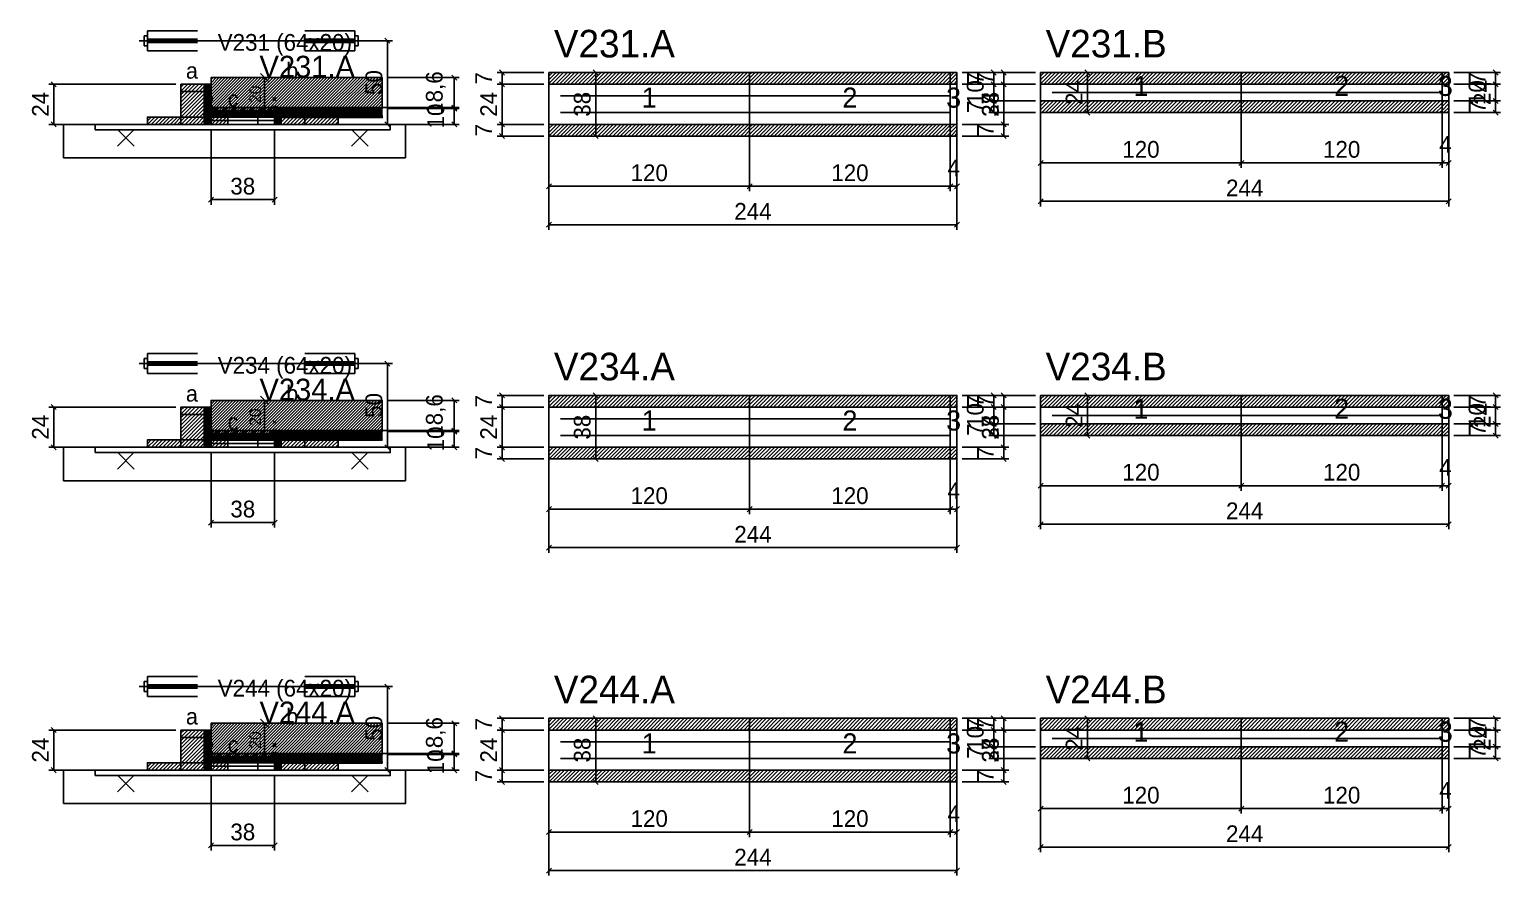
# Model space of a CAD drawing. Extents: x -9000 to 3070, y -3947 to 1250.
# Drawn here: x -69 to 811, y -3947 to -3441 of the extents above; entities that cross this region are included whole.
import ezdxf
from ezdxf.enums import TextEntityAlignment as Align

# ---------------------------------------------------------------- set-up
doc = ezdxf.new("R2010")
doc.units = 0
for name, color, linetype in [('5', 5, 'Continuous'), ('BARRA_ANCORAGEM', 126, 'Continuous'), ('barrote', 126, 'Continuous'), ('CONCRETO', 251, 'Continuous'), ('COTA', 241, 'Continuous'), ('Cota Seção (2x)', 241, 'Continuous'), ('detalhes', 7, 'Continuous'), ('Hachura', 251, 'Continuous'), ('HACHURACONCRETO', 251, 'Continuous'), ('Madeira', 126, 'Continuous'), ('NOMENCLATURA', 7, 'Continuous'), ('Painéis', 200, 'Continuous'), ('presilha', 224, 'Continuous'), ('SARR_2.2x5', 40, 'Continuous'), ('SARR_2.2x7', 40, 'Continuous'), ('SARRAFO_2_2X7', 40, 'Continuous'), ('SCO-___-LAJ', 224, 'Continuous'), ('TENSOR', 224, 'Continuous'), ('Texto Seção', 7, 'Continuous')]:
    doc.layers.add(name, color=color, linetype=linetype)
doc.dimstyles.new('PAINEL', dxfattribs={"dimtxt": 10, "dimasz": 3, "dimexe": 3, "dimexo": 3, "dimgap": 3, "dimtad": 1, "dimblk": 'OBLIQUE', "dimblk1": 'OBLIQUE', "dimcen": 2.5, "dimclrd": 4, "dimclre": 4, "dimclrt": 240, "dimazin": 3, "dimtfac": 1, "dimtmove": 0, "dimatfit": 3})
doc.dimstyles.new('SECAO2X', dxfattribs={"dimtxt": 7, "dimasz": 5, "dimexe": 3, "dimexo": 3, "dimgap": 2, "dimtad": 3, "dimblk": 'OBLIQUE', "dimblk1": 'OBLIQUE', "dimcen": 2.5, "dimclrd": 4, "dimclre": 4, "dimclrt": 1, "dimazin": 3, "dimtfac": 1, "dimtmove": 0, "dimatfit": 3})

# ---------------------------------------------------------------- blocks, each defined once
blk = doc.blocks.new('PAR_ESQ')
for p, q in [((-1, -1), (1, 1)), ((-1, 1), (1, -1))]:
    blk.add_line(p, q)
blk = doc.blocks.new('PAR_FUNDO_ESQ')
for p, q in [((-1, -1), (1, 1)), ((-1, 1), (1, -1))]:
    blk.add_line(p, q)
blk = doc.blocks.new('PAR_FUNDO_DIR')
for p, q in [((-1, -1), (1, 1)), ((-1, 1), (1, -1))]:
    blk.add_line(p, q)
blk = doc.blocks.new('par_int_esq')
for p, q in [((-1, -1), (1, 1)), ((-1, 1), (1, -1))]:
    blk.add_line(p, q)
blk = doc.blocks.new('par_int_dir')
for p, q in [((-1, -1), (1, 1)), ((-1, 1), (1, -1))]:
    blk.add_line(p, q)
blk = doc.blocks.new('_OBLIQUE')
at = {"color": 0, "linetype": 'BYBLOCK'}
blk.add_line((-0.5, -0.5), (0.5, 0.5), dxfattribs=at)

msp = doc.modelspace()

# ---------------------------------------------------------------- hatches: boundary and pattern name
at = {"layer": 'COTA'}
h = msp.add_hatch(dxfattribs=at)
h.set_pattern_fill('ANSI31', scale=0.4)
h.paths.add_polyline_path([(40, -3490), (40, -3470), (142.43, -3470), (142.43, -3488.6), (78, -3488.6), (78, -3490)])
h = msp.add_hatch(dxfattribs=at)
h.set_pattern_fill('ANSI31', scale=0.5)
h.paths.add_polyline_path([(242, -3474), (362, -3474), (362, -3467), (242, -3467)])
h = msp.add_hatch(dxfattribs=at)
h.set_pattern_fill('ANSI31', scale=0.5)
h.paths.add_polyline_path([(362, -3474), (482, -3474), (482, -3467), (362, -3467)])
h = msp.add_hatch(dxfattribs=at)
h.set_pattern_fill('ANSI31', scale=0.5)
h.paths.add_polyline_path([(482, -3474), (486, -3474), (486, -3467), (482, -3467)])
h = msp.add_hatch(dxfattribs=at)
h.set_pattern_fill('ANSI31', scale=0.5)
h.paths.add_polyline_path([(536, -3474), (656, -3474), (656, -3467), (536, -3467)])
h = msp.add_hatch(dxfattribs=at)
h.set_pattern_fill('ANSI31', scale=0.5)
h.paths.add_polyline_path([(656, -3474), (776, -3474), (776, -3467), (656, -3467)])
h = msp.add_hatch(dxfattribs=at)
h.set_pattern_fill('ANSI31', scale=0.5)
h.paths.add_polyline_path([(776, -3474), (780, -3474), (780, -3467), (776, -3467)])
h = msp.add_hatch(dxfattribs=at)
h.set_pattern_fill('ANSI31', scale=0.5)
h.paths.add_polyline_path([(536, -3491), (656, -3491), (656, -3484), (536, -3484)])
h = msp.add_hatch(dxfattribs=at)
h.set_pattern_fill('ANSI31', scale=0.5)
h.paths.add_polyline_path([(656, -3491), (776, -3491), (776, -3484), (656, -3484)])
h = msp.add_hatch(dxfattribs=at)
h.set_pattern_fill('ANSI31', scale=0.5)
h.paths.add_polyline_path([(776, -3491), (780, -3491), (780, -3484), (776, -3484)])
h = msp.add_hatch(dxfattribs=at)
h.set_pattern_fill('ANSI31', scale=0.5)
h.paths.add_polyline_path([(242, -3505), (362, -3505), (362, -3498), (242, -3498)])
h = msp.add_hatch(dxfattribs=at)
h.set_pattern_fill('ANSI31', scale=0.5)
h.paths.add_polyline_path([(362, -3505), (482, -3505), (482, -3498), (362, -3498)])
h = msp.add_hatch(dxfattribs=at)
h.set_pattern_fill('ANSI31', scale=0.5)
h.paths.add_polyline_path([(482, -3505), (486, -3505), (486, -3498), (482, -3498)])
h = msp.add_hatch(dxfattribs=at)
h.set_pattern_fill('ANSI31', scale=0.4)
h.paths.add_polyline_path([(40, -3683), (40, -3663), (142.43, -3663), (142.43, -3681.6), (78, -3681.6), (78, -3683)])
h = msp.add_hatch(dxfattribs=at)
h.set_pattern_fill('ANSI31', scale=0.5)
h.paths.add_polyline_path([(242, -3667), (362, -3667), (362, -3660), (242, -3660)])
h = msp.add_hatch(dxfattribs=at)
h.set_pattern_fill('ANSI31', scale=0.5)
h.paths.add_polyline_path([(362, -3667), (482, -3667), (482, -3660), (362, -3660)])
h = msp.add_hatch(dxfattribs=at)
h.set_pattern_fill('ANSI31', scale=0.5)
h.paths.add_polyline_path([(482, -3667), (486, -3667), (486, -3660), (482, -3660)])
h = msp.add_hatch(dxfattribs=at)
h.set_pattern_fill('ANSI31', scale=0.5)
h.paths.add_polyline_path([(536, -3667), (656, -3667), (656, -3660), (536, -3660)])
h = msp.add_hatch(dxfattribs=at)
h.set_pattern_fill('ANSI31', scale=0.5)
h.paths.add_polyline_path([(656, -3667), (776, -3667), (776, -3660), (656, -3660)])
h = msp.add_hatch(dxfattribs=at)
h.set_pattern_fill('ANSI31', scale=0.5)
h.paths.add_polyline_path([(776, -3667), (780, -3667), (780, -3660), (776, -3660)])
h = msp.add_hatch(dxfattribs=at)
h.set_pattern_fill('ANSI31', scale=0.5)
h.paths.add_polyline_path([(536, -3684), (656, -3684), (656, -3677), (536, -3677)])
h = msp.add_hatch(dxfattribs=at)
h.set_pattern_fill('ANSI31', scale=0.5)
h.paths.add_polyline_path([(656, -3684), (776, -3684), (776, -3677), (656, -3677)])
h = msp.add_hatch(dxfattribs=at)
h.set_pattern_fill('ANSI31', scale=0.5)
h.paths.add_polyline_path([(776, -3684), (780, -3684), (780, -3677), (776, -3677)])
h = msp.add_hatch(dxfattribs=at)
h.set_pattern_fill('ANSI31', scale=0.5)
h.paths.add_polyline_path([(242, -3698), (362, -3698), (362, -3691), (242, -3691)])
h = msp.add_hatch(dxfattribs=at)
h.set_pattern_fill('ANSI31', scale=0.5)
h.paths.add_polyline_path([(362, -3698), (482, -3698), (482, -3691), (362, -3691)])
h = msp.add_hatch(dxfattribs=at)
h.set_pattern_fill('ANSI31', scale=0.5)
h.paths.add_polyline_path([(482, -3698), (486, -3698), (486, -3691), (482, -3691)])
h = msp.add_hatch(dxfattribs=at)
h.set_pattern_fill('ANSI31', scale=0.4)
h.paths.add_polyline_path([(40, -3876), (40, -3856), (142.43, -3856), (142.43, -3874.6), (78, -3874.6), (78, -3876)])
h = msp.add_hatch(dxfattribs=at)
h.set_pattern_fill('ANSI31', scale=0.5)
h.paths.add_polyline_path([(242, -3860), (362, -3860), (362, -3853), (242, -3853)])
h = msp.add_hatch(dxfattribs=at)
h.set_pattern_fill('ANSI31', scale=0.5)
h.paths.add_polyline_path([(362, -3860), (482, -3860), (482, -3853), (362, -3853)])
h = msp.add_hatch(dxfattribs=at)
h.set_pattern_fill('ANSI31', scale=0.5)
h.paths.add_polyline_path([(482, -3860), (486, -3860), (486, -3853), (482, -3853)])
h = msp.add_hatch(dxfattribs=at)
h.set_pattern_fill('ANSI31', scale=0.5)
h.paths.add_polyline_path([(536, -3860), (656, -3860), (656, -3853), (536, -3853)])
h = msp.add_hatch(dxfattribs=at)
h.set_pattern_fill('ANSI31', scale=0.5)
h.paths.add_polyline_path([(656, -3860), (776, -3860), (776, -3853), (656, -3853)])
h = msp.add_hatch(dxfattribs=at)
h.set_pattern_fill('ANSI31', scale=0.5)
h.paths.add_polyline_path([(776, -3860), (780, -3860), (780, -3853), (776, -3853)])
h = msp.add_hatch(dxfattribs=at)
h.set_pattern_fill('ANSI31', scale=0.5)
h.paths.add_polyline_path([(536, -3877), (656, -3877), (656, -3870), (536, -3870)])
h = msp.add_hatch(dxfattribs=at)
h.set_pattern_fill('ANSI31', scale=0.5)
h.paths.add_polyline_path([(656, -3877), (776, -3877), (776, -3870), (656, -3870)])
h = msp.add_hatch(dxfattribs=at)
h.set_pattern_fill('ANSI31', scale=0.5)
h.paths.add_polyline_path([(776, -3877), (780, -3877), (780, -3870), (776, -3870)])
h = msp.add_hatch(dxfattribs=at)
h.set_pattern_fill('ANSI31', scale=0.5)
h.paths.add_polyline_path([(242, -3891), (362, -3891), (362, -3884), (242, -3884)])
h = msp.add_hatch(dxfattribs=at)
h.set_pattern_fill('ANSI31', scale=0.5)
h.paths.add_polyline_path([(362, -3891), (482, -3891), (482, -3884), (362, -3884)])
h = msp.add_hatch(dxfattribs=at)
h.set_pattern_fill('ANSI31', scale=0.5)
h.paths.add_polyline_path([(482, -3891), (486, -3891), (486, -3884), (482, -3884)])
at = {"layer": 'Hachura'}
h = msp.add_hatch(dxfattribs=at)
h.set_pattern_fill('ANSI31', scale=0.5)
h.paths.add_polyline_path([(22, -3498), (36, -3498), (36, -3474), (22, -3474)])
h = msp.add_hatch(dxfattribs=at)
h.set_pattern_fill('ANSI31', scale=0.5)
h.paths.add_polyline_path([(22, -3478.4), (36, -3478.4), (36, -3474), (22, -3474)])
h = msp.add_hatch(dxfattribs=at)
h.set_pattern_fill('SOLID')
h.paths.add_polyline_path([(36, -3498), (40, -3498), (40, -3474), (36, -3474)])
h = msp.add_hatch(dxfattribs=at)
h.set_pattern_fill('SOLID')
h.paths.add_polyline_path([(40, -3493.6), (78, -3493.6), (78, -3490), (40, -3490)])
h = msp.add_hatch(dxfattribs=at)
h.set_pattern_fill('SOLID')
h.paths.add_polyline_path([(78, -3498), (82, -3498), (82, -3488), (78, -3488)])
h = msp.add_hatch(dxfattribs=at)
h.set_pattern_fill('SOLID')
h.paths.add_polyline_path([(78, -3488), (142.43, -3488), (142.43, -3494), (78, -3494)])
h = msp.add_hatch(dxfattribs=at)
h.set_pattern_fill('ANSI31', scale=0.5)
h.paths.add_polyline_path([(82, -3498), (96, -3498), (96, -3488), (82, -3488)])
h = msp.add_hatch(dxfattribs=at)
h.set_pattern_fill('ANSI31', scale=0.5)
h.paths.add_polyline_path([(82, -3492.4), (96, -3492.4), (96, -3488), (82, -3488)])
h = msp.add_hatch(dxfattribs=at)
h.set_pattern_fill('ANSI31', scale=0.5)
h.paths.add_polyline_path([(2, -3498), (22, -3498), (22, -3493.6), (2, -3493.6)])
h = msp.add_hatch(dxfattribs=at)
h.set_pattern_fill('ANSI31', scale=0.5)
h.paths.add_polyline_path([(40, -3498), (50, -3498), (50, -3493.6), (40, -3493.6)])
h = msp.add_hatch(dxfattribs=at)
h.set_pattern_fill('ANSI31', scale=0.5)
h.paths.add_polyline_path([(96, -3498), (116, -3498), (116, -3493.6), (96, -3493.6)])
h = msp.add_hatch(dxfattribs=at)
h.set_pattern_fill('ANSI31', scale=0.5)
h.paths.add_polyline_path([(22, -3691), (36, -3691), (36, -3667), (22, -3667)])
h = msp.add_hatch(dxfattribs=at)
h.set_pattern_fill('ANSI31', scale=0.5)
h.paths.add_polyline_path([(22, -3671.4), (36, -3671.4), (36, -3667), (22, -3667)])
h = msp.add_hatch(dxfattribs=at)
h.set_pattern_fill('SOLID')
h.paths.add_polyline_path([(36, -3691), (40, -3691), (40, -3667), (36, -3667)])
h = msp.add_hatch(dxfattribs=at)
h.set_pattern_fill('SOLID')
h.paths.add_polyline_path([(40, -3686.6), (78, -3686.6), (78, -3683), (40, -3683)])
h = msp.add_hatch(dxfattribs=at)
h.set_pattern_fill('SOLID')
h.paths.add_polyline_path([(78, -3691), (82, -3691), (82, -3681), (78, -3681)])
h = msp.add_hatch(dxfattribs=at)
h.set_pattern_fill('SOLID')
h.paths.add_polyline_path([(78, -3681), (142.43, -3681), (142.43, -3687), (78, -3687)])
h = msp.add_hatch(dxfattribs=at)
h.set_pattern_fill('ANSI31', scale=0.5)
h.paths.add_polyline_path([(82, -3691), (96, -3691), (96, -3681), (82, -3681)])
h = msp.add_hatch(dxfattribs=at)
h.set_pattern_fill('ANSI31', scale=0.5)
h.paths.add_polyline_path([(82, -3685.4), (96, -3685.4), (96, -3681), (82, -3681)])
h = msp.add_hatch(dxfattribs=at)
h.set_pattern_fill('ANSI31', scale=0.5)
h.paths.add_polyline_path([(2, -3691), (22, -3691), (22, -3686.6), (2, -3686.6)])
h = msp.add_hatch(dxfattribs=at)
h.set_pattern_fill('ANSI31', scale=0.5)
h.paths.add_polyline_path([(40, -3691), (50, -3691), (50, -3686.6), (40, -3686.6)])
h = msp.add_hatch(dxfattribs=at)
h.set_pattern_fill('ANSI31', scale=0.5)
h.paths.add_polyline_path([(96, -3691), (116, -3691), (116, -3686.6), (96, -3686.6)])
h = msp.add_hatch(dxfattribs=at)
h.set_pattern_fill('ANSI31', scale=0.5)
h.paths.add_polyline_path([(22, -3884), (36, -3884), (36, -3860), (22, -3860)])
h = msp.add_hatch(dxfattribs=at)
h.set_pattern_fill('ANSI31', scale=0.5)
h.paths.add_polyline_path([(22, -3864.4), (36, -3864.4), (36, -3860), (22, -3860)])
h = msp.add_hatch(dxfattribs=at)
h.set_pattern_fill('SOLID')
h.paths.add_polyline_path([(36, -3884), (40, -3884), (40, -3860), (36, -3860)])
h = msp.add_hatch(dxfattribs=at)
h.set_pattern_fill('SOLID')
h.paths.add_polyline_path([(40, -3879.6), (78, -3879.6), (78, -3876), (40, -3876)])
h = msp.add_hatch(dxfattribs=at)
h.set_pattern_fill('SOLID')
h.paths.add_polyline_path([(78, -3884), (82, -3884), (82, -3874), (78, -3874)])
h = msp.add_hatch(dxfattribs=at)
h.set_pattern_fill('SOLID')
h.paths.add_polyline_path([(78, -3874), (142.43, -3874), (142.43, -3880), (78, -3880)])
h = msp.add_hatch(dxfattribs=at)
h.set_pattern_fill('ANSI31', scale=0.5)
h.paths.add_polyline_path([(82, -3884), (96, -3884), (96, -3874), (82, -3874)])
h = msp.add_hatch(dxfattribs=at)
h.set_pattern_fill('ANSI31', scale=0.5)
h.paths.add_polyline_path([(82, -3878.4), (96, -3878.4), (96, -3874), (82, -3874)])
h = msp.add_hatch(dxfattribs=at)
h.set_pattern_fill('ANSI31', scale=0.5)
h.paths.add_polyline_path([(2, -3884), (22, -3884), (22, -3879.6), (2, -3879.6)])
h = msp.add_hatch(dxfattribs=at)
h.set_pattern_fill('ANSI31', scale=0.5)
h.paths.add_polyline_path([(40, -3884), (50, -3884), (50, -3879.6), (40, -3879.6)])
h = msp.add_hatch(dxfattribs=at)
h.set_pattern_fill('ANSI31', scale=0.5)
h.paths.add_polyline_path([(96, -3884), (116, -3884), (116, -3879.6), (96, -3879.6)])
at = {"layer": 'HACHURACONCRETO'}
h = msp.add_hatch(dxfattribs=at)
h.set_pattern_fill('ANSI31', scale=0.3)
h.paths.add_polyline_path([(40, -3493.6), (78, -3493.6), (78, -3488), (40, -3488)])
h = msp.add_hatch(dxfattribs=at)
h.set_pattern_fill('ANSI31', scale=0.3)
h.paths.add_polyline_path([(40, -3686.6), (78, -3686.6), (78, -3681), (40, -3681)])
h = msp.add_hatch(dxfattribs=at)
h.set_pattern_fill('ANSI31', scale=0.3)
h.paths.add_polyline_path([(40, -3879.6), (78, -3879.6), (78, -3874), (40, -3874)])

# ---------------------------------------------------------------- linework, layer by layer
for p, q in [((0, -3445), (0, -3451)), ((2, -3445), (0, -3445)), ((2, -3442), (32, -3442)), ((2, -3442), (2, -3454)), ((2, -3447), (32, -3447)), ((96, -3442), (126, -3442)), ((96, -3447), (126, -3447)), ((126, -3442), (126, -3454)), ((126, -3445), (128, -3445)), ((128, -3445), (128, -3451)), ((2, -3451), (0, -3451)), ((2, -3449), (32, -3449)), ((2, -3454), (32, -3454)), ((96, -3449), (126, -3449)), ((96, -3454), (126, -3454)), ((126, -3451), (128, -3451)), ((0, -3638), (0, -3644)), ((2, -3638), (0, -3638)), ((2, -3635), (32, -3635)), ((2, -3635), (2, -3647)), ((2, -3640), (32, -3640)), ((96, -3635), (126, -3635)), ((96, -3640), (126, -3640)), ((126, -3635), (126, -3647)), ((126, -3638), (128, -3638)), ((128, -3638), (128, -3644)), ((2, -3644), (0, -3644)), ((2, -3642), (32, -3642)), ((2, -3647), (32, -3647)), ((96, -3642), (126, -3642)), ((96, -3647), (126, -3647)), ((126, -3644), (128, -3644)), ((0, -3831), (0, -3837)), ((2, -3831), (0, -3831)), ((2, -3828), (32, -3828)), ((2, -3828), (2, -3840)), ((2, -3833), (32, -3833)), ((96, -3828), (126, -3828)), ((96, -3833), (126, -3833)), ((126, -3828), (126, -3840)), ((126, -3831), (128, -3831)), ((128, -3831), (128, -3837)), ((2, -3837), (0, -3837)), ((2, -3835), (32, -3835)), ((2, -3840), (32, -3840)), ((96, -3835), (126, -3835)), ((96, -3840), (126, -3840)), ((126, -3837), (128, -3837))]:
    msp.add_line(p, q)
at = {"layer": 'BARRA_ANCORAGEM'}
for p, q in [((40, -3490.3), (78, -3490.3)), ((40, -3492.3), (40, -3490.3)), ((78, -3492.3), (78, -3490.3)), ((40, -3492.3), (78, -3492.3)), ((40, -3493.7), (78, -3493.7)), ((40, -3495.7), (40, -3493.7)), ((40, -3495.7), (78, -3495.7)), ((78, -3495.7), (78, -3493.7)), ((40, -3683.3), (78, -3683.3)), ((40, -3685.3), (40, -3683.3)), ((40, -3685.3), (78, -3685.3)), ((78, -3685.3), (78, -3683.3)), ((40, -3686.7), (78, -3686.7)), ((40, -3688.7), (40, -3686.7)), ((40, -3688.7), (78, -3688.7)), ((78, -3688.7), (78, -3686.7)), ((40, -3876.3), (78, -3876.3)), ((40, -3878.3), (40, -3876.3)), ((40, -3878.3), (78, -3878.3)), ((78, -3878.3), (78, -3876.3)), ((40, -3879.7), (78, -3879.7)), ((40, -3881.7), (40, -3879.7)), ((40, -3881.7), (78, -3881.7)), ((78, -3881.7), (78, -3879.7))]:
    msp.add_line(p, q, dxfattribs=at)
at = {"layer": 'barrote'}
for points in [[(-48.215, -3518), (156.215, -3518), (156.215, -3498), (-48.215, -3498)], [(-48.215, -3711), (156.215, -3711), (156.215, -3691), (-48.215, -3691)], [(-48.215, -3904), (156.215, -3904), (156.215, -3884), (-48.215, -3884)]]:
    msp.add_lwpolyline(points, close=True, dxfattribs=at)
at = {"layer": 'CONCRETO'}
for points in [[(40, -3490), (40, -3470), (142.43, -3470), (142.43, -3488.6), (78, -3488.6), (78, -3490)], [(40, -3683), (40, -3663), (142.43, -3663), (142.43, -3681.6), (78, -3681.6), (78, -3683)], [(40, -3876), (40, -3856), (142.43, -3856), (142.43, -3874.6), (78, -3874.6), (78, -3876)]]:
    msp.add_lwpolyline(points, close=True, dxfattribs=at)
at = {"layer": 'HACHURACONCRETO'}
for points in [[(40, -3493.6), (78, -3493.6), (78, -3488), (40, -3488)], [(40, -3686.6), (78, -3686.6), (78, -3681), (40, -3681)], [(40, -3879.6), (78, -3879.6), (78, -3874), (40, -3874)]]:
    msp.add_lwpolyline(points, close=True, dxfattribs=at)
at = {"layer": 'Madeira'}
for points in [[(22, -3498), (36, -3498), (36, -3474), (22, -3474)], [(22, -3478.4), (36, -3478.4), (36, -3474), (22, -3474)], [(82, -3498), (96, -3498), (96, -3488), (82, -3488)], [(82, -3492.4), (96, -3492.4), (96, -3488), (82, -3488)], [(2, -3498), (22, -3498), (22, -3493.6), (2, -3493.6)], [(22, -3498), (36, -3498), (36, -3493.6), (22, -3493.6)], [(40, -3498), (50, -3498), (50, -3493.6), (40, -3493.6)], [(68, -3498), (78, -3498), (78, -3493.6), (68, -3493.6)], [(96, -3498), (116, -3498), (116, -3493.6), (96, -3493.6)], [(22, -3691), (36, -3691), (36, -3667), (22, -3667)], [(22, -3671.4), (36, -3671.4), (36, -3667), (22, -3667)], [(82, -3691), (96, -3691), (96, -3681), (82, -3681)], [(82, -3685.4), (96, -3685.4), (96, -3681), (82, -3681)], [(2, -3691), (22, -3691), (22, -3686.6), (2, -3686.6)], [(22, -3691), (36, -3691), (36, -3686.6), (22, -3686.6)], [(40, -3691), (50, -3691), (50, -3686.6), (40, -3686.6)], [(68, -3691), (78, -3691), (78, -3686.6), (68, -3686.6)], [(96, -3691), (116, -3691), (116, -3686.6), (96, -3686.6)], [(22, -3884), (36, -3884), (36, -3860), (22, -3860)], [(22, -3864.4), (36, -3864.4), (36, -3860), (22, -3860)], [(82, -3884), (96, -3884), (96, -3874), (82, -3874)], [(82, -3878.4), (96, -3878.4), (96, -3874), (82, -3874)], [(2, -3884), (22, -3884), (22, -3879.6), (2, -3879.6)], [(22, -3884), (36, -3884), (36, -3879.6), (22, -3879.6)], [(40, -3884), (50, -3884), (50, -3879.6), (40, -3879.6)], [(68, -3884), (78, -3884), (78, -3879.6), (68, -3879.6)], [(96, -3884), (116, -3884), (116, -3879.6), (96, -3879.6)]]:
    msp.add_lwpolyline(points, close=True, dxfattribs=at)
at = {"layer": 'Painéis'}
for p, q in [((242, -3474), (362, -3474)), ((242, -3498), (242, -3474)), ((362, -3498), (362, -3474)), ((362, -3498), (362, -3474)), ((362, -3474), (482, -3474)), ((362, -3498), (362, -3474)), ((482, -3498), (482, -3474)), ((482, -3498), (482, -3474)), ((482, -3474), (486, -3474)), ((482, -3498), (482, -3474)), ((486, -3498), (486, -3474)), ((536, -3474), (656, -3474)), ((536, -3484), (536, -3474)), ((656, -3484), (656, -3474)), ((656, -3484), (656, -3474)), ((656, -3474), (776, -3474)), ((656, -3484), (656, -3474)), ((776, -3484), (776, -3474)), ((776, -3484), (776, -3474)), ((776, -3474), (780, -3474)), ((776, -3484), (776, -3474)), ((780, -3484), (780, -3474)), ((536, -3484), (656, -3484)), ((656, -3484), (776, -3484)), ((776, -3484), (780, -3484)), ((242, -3498), (362, -3498)), ((362, -3498), (482, -3498)), ((482, -3498), (486, -3498)), ((242, -3667), (362, -3667)), ((242, -3691), (242, -3667)), ((362, -3691), (362, -3667)), ((362, -3691), (362, -3667)), ((362, -3667), (482, -3667)), ((362, -3691), (362, -3667)), ((482, -3691), (482, -3667)), ((482, -3691), (482, -3667)), ((482, -3667), (486, -3667)), ((482, -3691), (482, -3667)), ((486, -3691), (486, -3667)), ((536, -3667), (656, -3667)), ((536, -3677), (536, -3667)), ((656, -3677), (656, -3667)), ((656, -3677), (656, -3667)), ((656, -3667), (776, -3667)), ((656, -3677), (656, -3667)), ((776, -3677), (776, -3667)), ((776, -3677), (776, -3667)), ((776, -3667), (780, -3667)), ((776, -3677), (776, -3667)), ((780, -3677), (780, -3667)), ((536, -3677), (656, -3677)), ((656, -3677), (776, -3677)), ((776, -3677), (780, -3677)), ((242, -3691), (362, -3691)), ((362, -3691), (482, -3691)), ((482, -3691), (486, -3691)), ((242, -3860), (362, -3860)), ((242, -3884), (242, -3860)), ((362, -3884), (362, -3860)), ((362, -3884), (362, -3860)), ((362, -3860), (482, -3860)), ((362, -3884), (362, -3860)), ((482, -3884), (482, -3860)), ((482, -3884), (482, -3860)), ((482, -3860), (486, -3860)), ((482, -3884), (482, -3860)), ((486, -3884), (486, -3860)), ((536, -3860), (656, -3860)), ((536, -3870), (536, -3860)), ((656, -3870), (656, -3860)), ((656, -3870), (656, -3860)), ((656, -3860), (776, -3860)), ((656, -3870), (656, -3860)), ((776, -3870), (776, -3860)), ((776, -3870), (776, -3860)), ((776, -3860), (780, -3860)), ((776, -3870), (776, -3860)), ((780, -3870), (780, -3860)), ((536, -3870), (656, -3870)), ((656, -3870), (776, -3870)), ((776, -3870), (780, -3870)), ((242, -3884), (362, -3884)), ((362, -3884), (482, -3884)), ((482, -3884), (486, -3884))]:
    msp.add_line(p, q, dxfattribs=at)
for points in [[(36, -3498), (40, -3498), (40, -3474), (36, -3474)], [(40, -3493.6), (78, -3493.6), (78, -3490), (40, -3490)], [(78, -3498), (82, -3498), (82, -3488), (78, -3488)], [(78, -3488), (142.43, -3488), (142.43, -3488.6), (78, -3488.6)], [(36, -3691), (40, -3691), (40, -3667), (36, -3667)], [(40, -3686.6), (78, -3686.6), (78, -3683), (40, -3683)], [(78, -3691), (82, -3691), (82, -3681), (78, -3681)], [(78, -3681), (142.43, -3681), (142.43, -3681.6), (78, -3681.6)], [(36, -3884), (40, -3884), (40, -3860), (36, -3860)], [(40, -3879.6), (78, -3879.6), (78, -3876), (40, -3876)], [(78, -3884), (82, -3884), (82, -3874), (78, -3874)], [(78, -3874), (142.43, -3874), (142.43, -3874.6), (78, -3874.6)]]:
    msp.add_lwpolyline(points, close=True, dxfattribs=at)
at = {"layer": 'presilha'}
for p, q in [((-16, -3511), (-6, -3501)), ((-16, -3501), (-6, -3511)), ((124, -3511), (134, -3501)), ((124, -3501), (134, -3511)), ((-16, -3704), (-6, -3694)), ((-16, -3694), (-6, -3704)), ((124, -3704), (134, -3694)), ((124, -3694), (134, -3704)), ((-16, -3897), (-6, -3887)), ((-16, -3887), (-6, -3897)), ((124, -3897), (134, -3887)), ((124, -3887), (134, -3897))]:
    msp.add_line(p, q, dxfattribs=at)
at = {"layer": 'SARR_2.2x5'}
for points in [[(543, -3479), (656, -3479)], [(543, -3479), (656, -3479)], [(656, -3479), (776, -3479)], [(656, -3479), (776, -3479)], [(543, -3672), (656, -3672)], [(543, -3672), (656, -3672)], [(656, -3672), (776, -3672)], [(656, -3672), (776, -3672)], [(543, -3865), (656, -3865)], [(543, -3865), (656, -3865)], [(656, -3865), (776, -3865)], [(656, -3865), (776, -3865)]]:
    msp.add_lwpolyline(points, dxfattribs=at)
at = {"layer": 'SARR_2.2x7'}
for points in [[(249, -3481), (362, -3481)], [(249, -3481), (362, -3481)], [(362, -3481), (482, -3481)], [(362, -3481), (482, -3481)], [(249, -3491), (362, -3491)], [(249, -3491), (362, -3491)], [(362, -3491), (482, -3491)], [(362, -3491), (482, -3491)], [(249, -3674), (362, -3674)], [(249, -3674), (362, -3674)], [(362, -3674), (482, -3674)], [(362, -3674), (482, -3674)], [(249, -3684), (362, -3684)], [(249, -3684), (362, -3684)], [(362, -3684), (482, -3684)], [(362, -3684), (482, -3684)], [(249, -3867), (362, -3867)], [(249, -3867), (362, -3867)], [(362, -3867), (482, -3867)], [(362, -3867), (482, -3867)], [(249, -3877), (362, -3877)], [(249, -3877), (362, -3877)], [(362, -3877), (482, -3877)], [(362, -3877), (482, -3877)]]:
    msp.add_lwpolyline(points, dxfattribs=at)
at = {"layer": 'SARRAFO_2_2X7'}
for p, q in [((36, -3483.2), (36, -3478.8)), ((36, -3478.8), (40, -3478.8)), ((40, -3483.2), (40, -3478.8)), ((36, -3483.2), (40, -3483.2)), ((36, -3493.2), (36, -3488.8)), ((36, -3488.8), (40, -3488.8)), ((40, -3493.2), (40, -3488.8)), ((78, -3495.2), (78, -3490.8)), ((78, -3490.8), (82, -3490.8)), ((82, -3495.2), (82, -3490.8)), ((36, -3493.2), (40, -3493.2)), ((78, -3495.2), (82, -3495.2)), ((36, -3676.2), (36, -3671.8)), ((36, -3671.8), (40, -3671.8)), ((36, -3676.2), (40, -3676.2)), ((40, -3676.2), (40, -3671.8)), ((36, -3686.2), (36, -3681.8)), ((36, -3681.8), (40, -3681.8)), ((40, -3686.2), (40, -3681.8)), ((78, -3688.2), (78, -3683.8)), ((78, -3683.8), (82, -3683.8)), ((82, -3688.2), (82, -3683.8)), ((36, -3686.2), (40, -3686.2)), ((78, -3688.2), (82, -3688.2)), ((36, -3869.2), (36, -3864.8)), ((36, -3864.8), (40, -3864.8)), ((36, -3869.2), (40, -3869.2)), ((40, -3869.2), (40, -3864.8)), ((36, -3879.2), (36, -3874.8)), ((36, -3874.8), (40, -3874.8)), ((40, -3879.2), (40, -3874.8)), ((78, -3881.2), (78, -3876.8)), ((78, -3876.8), (82, -3876.8)), ((82, -3881.2), (82, -3876.8)), ((36, -3879.2), (40, -3879.2)), ((78, -3881.2), (82, -3881.2))]:
    msp.add_line(p, q, dxfattribs=at)
at = {"layer": 'SCO-___-LAJ'}
for points in [[(242, -3474), (362, -3474), (362, -3467), (242, -3467)], [(362, -3474), (482, -3474), (482, -3467), (362, -3467)], [(482, -3474), (486, -3474), (486, -3467), (482, -3467)], [(536, -3474), (656, -3474), (656, -3467), (536, -3467)], [(656, -3474), (776, -3474), (776, -3467), (656, -3467)], [(776, -3474), (780, -3474), (780, -3467), (776, -3467)], [(536, -3491), (656, -3491), (656, -3484), (536, -3484)], [(656, -3491), (776, -3491), (776, -3484), (656, -3484)], [(776, -3491), (780, -3491), (780, -3484), (776, -3484)], [(-29.215, -3501.2), (147.215, -3501.2), (147.215, -3498), (-29.215, -3498)], [(242, -3505), (362, -3505), (362, -3498), (242, -3498)], [(362, -3505), (482, -3505), (482, -3498), (362, -3498)], [(482, -3505), (486, -3505), (486, -3498), (482, -3498)], [(242, -3667), (362, -3667), (362, -3660), (242, -3660)], [(362, -3667), (482, -3667), (482, -3660), (362, -3660)], [(482, -3667), (486, -3667), (486, -3660), (482, -3660)], [(536, -3667), (656, -3667), (656, -3660), (536, -3660)], [(656, -3667), (776, -3667), (776, -3660), (656, -3660)], [(776, -3667), (780, -3667), (780, -3660), (776, -3660)], [(536, -3684), (656, -3684), (656, -3677), (536, -3677)], [(656, -3684), (776, -3684), (776, -3677), (656, -3677)], [(776, -3684), (780, -3684), (780, -3677), (776, -3677)], [(-29.215, -3694.2), (147.215, -3694.2), (147.215, -3691), (-29.215, -3691)], [(242, -3698), (362, -3698), (362, -3691), (242, -3691)], [(362, -3698), (482, -3698), (482, -3691), (362, -3691)], [(482, -3698), (486, -3698), (486, -3691), (482, -3691)], [(242, -3860), (362, -3860), (362, -3853), (242, -3853)], [(362, -3860), (482, -3860), (482, -3853), (362, -3853)], [(482, -3860), (486, -3860), (486, -3853), (482, -3853)], [(536, -3860), (656, -3860), (656, -3853), (536, -3853)], [(656, -3860), (776, -3860), (776, -3853), (656, -3853)], [(776, -3860), (780, -3860), (780, -3853), (776, -3853)], [(536, -3877), (656, -3877), (656, -3870), (536, -3870)], [(656, -3877), (776, -3877), (776, -3870), (656, -3870)], [(776, -3877), (780, -3877), (780, -3870), (776, -3870)], [(-29.215, -3887.2), (147.215, -3887.2), (147.215, -3884), (-29.215, -3884)], [(242, -3891), (362, -3891), (362, -3884), (242, -3884)], [(362, -3891), (482, -3891), (482, -3884), (362, -3884)], [(482, -3891), (486, -3891), (486, -3884), (482, -3884)]]:
    msp.add_lwpolyline(points, close=True, dxfattribs=at)
at = {"layer": 'TENSOR'}
for p, q in [((-3, -3448), (140.43, -3448)), ((-3, -3641), (140.43, -3641)), ((-3, -3834), (140.43, -3834))]:
    msp.add_line(p, q, dxfattribs=at)

# ---------------------------------------------------------------- block references
at = {"layer": 'Painéis'}
for name, p in [('par_int_esq', (40, -3483)), ('par_int_dir', (78, -3483)), ('PAR_FUNDO_ESQ', (40, -3488)), ('PAR_FUNDO_DIR', (78, -3488)), ('PAR_ESQ', (36, -3493)), ('par_int_esq', (40, -3676)), ('par_int_dir', (78, -3676)), ('PAR_ESQ', (36, -3686)), ('PAR_FUNDO_ESQ', (40, -3681)), ('PAR_FUNDO_DIR', (78, -3681)), ('par_int_esq', (40, -3869)), ('par_int_dir', (78, -3869)), ('PAR_ESQ', (36, -3879)), ('PAR_FUNDO_ESQ', (40, -3874)), ('PAR_FUNDO_DIR', (78, -3874))]:
    msp.add_blockref(name, p, dxfattribs=at)

# ---------------------------------------------------------------- texts
at = {"layer": '5'}
for s, p in [('1', (596, -3475)), ('2', (716, -3475)), ('3', (778, -3475)), ('1', (302, -3482)), ('2', (422, -3482)), ('3', (484, -3482)), ('1', (596, -3668)), ('2', (716, -3668)), ('3', (778, -3668)), ('1', (302, -3675)), ('2', (422, -3675)), ('3', (484, -3675)), ('1', (596, -3861)), ('2', (716, -3861)), ('3', (778, -3861)), ('1', (302, -3868)), ('2', (422, -3868)), ('3', (484, -3868))]:
    msp.add_text(s, height=12, dxfattribs=at).set_placement(p, align=Align.MIDDLE_CENTER)
at = {"layer": 'detalhes'}
for s, p in [('a', (25, -3470.7)), ('b', (85, -3470.7)), ('c', (50, -3487.5)), ('a', (25, -3663.7)), ('b', (85, -3663.7)), ('c', (50, -3680.5)), ('a', (25, -3856.7)), ('b', (85, -3856.7)), ('c', (50, -3873.5))]:
    msp.add_text(s, height=9.6, dxfattribs=at).set_placement(p)
at = {"layer": 'NOMENCLATURA'}
for s, p in [('V231.A', (245, -3458)), ('V231.B', (539, -3458)), ('V234.A', (245, -3651)), ('V234.B', (539, -3651)), ('V244.A', (245, -3844)), ('V244.B', (539, -3844))]:
    msp.add_text(s, height=16.5, dxfattribs=at).set_placement(p)
at = {"layer": 'Texto Seção'}
for s, height, p in [('V231 (64x20)', 10, (44, -3454)), ('V231.A', 13, (69, -3470)), ('V234 (64x20)', 10, (44, -3647)), ('V234.A', 13, (69, -3663)), ('V244 (64x20)', 10, (44, -3840)), ('V244.A', 13, (69, -3856))]:
    msp.add_text(s, height=height, dxfattribs=at).set_placement(p)

# ---------------------------------------------------------------- dimensions: what is measured, and where the dimension line sits
at = {"layer": 'COTA'}
for base, p1, p2 in [((145.43, -3498), (96, -3498), (96, -3448)), ((-54, -3498), (2, -3498), (22, -3474)), ((185.43, -3488.6), (142.43, -3488.6), (142.43, -3470)), ((214, -3474), (242, -3474), (242, -3467)), ((214, -3498), (242, -3498), (242, -3474)), ((270, -3505), (242, -3505), (242, -3467)), ((514, -3505), (486, -3505), (486, -3467)), ((514, -3474), (486, -3474), (486, -3467)), ((514, -3498), (486, -3498), (486, -3474)), ((508, -3474), (536, -3474), (536, -3467)), ((508, -3484), (536, -3484), (536, -3474)), ((564, -3491), (536, -3491), (536, -3467)), ((808, -3491), (780, -3491), (780, -3467)), ((808, -3474), (780, -3474), (780, -3467)), ((808, -3484), (780, -3484), (780, -3474)), ((508, -3491), (536, -3491), (536, -3484)), ((808, -3491), (780, -3491), (780, -3484)), ((185.43, -3498), (96, -3498), (96, -3488)), ((214, -3505), (242, -3505), (242, -3498)), ((514, -3505), (486, -3505), (486, -3498)), ((145.43, -3691), (96, -3691), (96, -3641)), ((214, -3667), (242, -3667), (242, -3660)), ((270, -3698), (242, -3698), (242, -3660)), ((514, -3698), (486, -3698), (486, -3660)), ((514, -3667), (486, -3667), (486, -3660)), ((508, -3667), (536, -3667), (536, -3660)), ((564, -3684), (536, -3684), (536, -3660)), ((808, -3684), (780, -3684), (780, -3660)), ((808, -3667), (780, -3667), (780, -3660)), ((-54, -3691), (2, -3691), (22, -3667)), ((185.43, -3681.6), (142.43, -3681.6), (142.43, -3663)), ((214, -3691), (242, -3691), (242, -3667)), ((514, -3691), (486, -3691), (486, -3667)), ((508, -3677), (536, -3677), (536, -3667)), ((808, -3677), (780, -3677), (780, -3667)), ((508, -3684), (536, -3684), (536, -3677)), ((808, -3684), (780, -3684), (780, -3677)), ((185.43, -3691), (96, -3691), (96, -3681)), ((214, -3698), (242, -3698), (242, -3691)), ((514, -3698), (486, -3698), (486, -3691)), ((145.43, -3884), (96, -3884), (96, -3834)), ((185.43, -3874.6), (142.43, -3874.6), (142.43, -3856)), ((214, -3860), (242, -3860), (242, -3853)), ((270, -3891), (242, -3891), (242, -3853)), ((514, -3891), (486, -3891), (486, -3853)), ((514, -3860), (486, -3860), (486, -3853)), ((508, -3860), (536, -3860), (536, -3853)), ((564, -3877), (536, -3877), (536, -3853)), ((808, -3877), (780, -3877), (780, -3853)), ((808, -3860), (780, -3860), (780, -3853)), ((-54, -3884), (2, -3884), (22, -3860)), ((214, -3884), (242, -3884), (242, -3860)), ((514, -3884), (486, -3884), (486, -3860)), ((508, -3870), (536, -3870), (536, -3860)), ((808, -3870), (780, -3870), (780, -3860)), ((508, -3877), (536, -3877), (536, -3870)), ((808, -3877), (780, -3877), (780, -3870)), ((185.43, -3884), (96, -3884), (96, -3874)), ((214, -3891), (242, -3891), (242, -3884)), ((514, -3891), (486, -3891), (486, -3884))]:
    msp.add_linear_dim(base=base, p1=p1, p2=p2, angle=90, dimstyle='PAINEL', dxfattribs=at).render()
for base, p1, p2 in [((536, -3521), (536, -3484), (656, -3484)), ((536, -3544), (536, -3484), (780, -3484)), ((656, -3521), (656, -3484), (776, -3484)), ((776, -3521), (776, -3484), (780, -3484)), ((40, -3543), (40, -3498), (78, -3498)), ((242, -3535), (242, -3498), (362, -3498)), ((242, -3558), (242, -3498), (486, -3498)), ((362, -3535), (362, -3498), (482, -3498)), ((482, -3535), (482, -3498), (486, -3498)), ((536, -3714), (536, -3677), (656, -3677)), ((536, -3737), (536, -3677), (780, -3677)), ((656, -3714), (656, -3677), (776, -3677)), ((776, -3714), (776, -3677), (780, -3677)), ((40, -3736), (40, -3691), (78, -3691)), ((242, -3728), (242, -3691), (362, -3691)), ((242, -3751), (242, -3691), (486, -3691)), ((362, -3728), (362, -3691), (482, -3691)), ((482, -3728), (482, -3691), (486, -3691)), ((536, -3907), (536, -3870), (656, -3870)), ((536, -3930), (536, -3870), (780, -3870)), ((656, -3907), (656, -3870), (776, -3870)), ((776, -3907), (776, -3870), (780, -3870)), ((40, -3929), (40, -3884), (78, -3884)), ((242, -3921), (242, -3884), (362, -3884)), ((242, -3944), (242, -3884), (486, -3884)), ((362, -3921), (362, -3884), (482, -3884)), ((482, -3921), (482, -3884), (486, -3884))]:
    msp.add_linear_dim(base=base, p1=p1, p2=p2, dimstyle='PAINEL', dxfattribs=at).render()
at = {"layer": 'Cota Seção (2x)'}
for base, p1, p2 in [((72, -3490), (40, -3490), (40, -3470)), ((72, -3683), (40, -3683), (40, -3663)), ((72, -3876), (40, -3876), (40, -3856))]:
    msp.add_linear_dim(base=base, p1=p1, p2=p2, angle=90, dimstyle='SECAO2X', dxfattribs=at).render()

doc.saveas('drawing.dxf')
